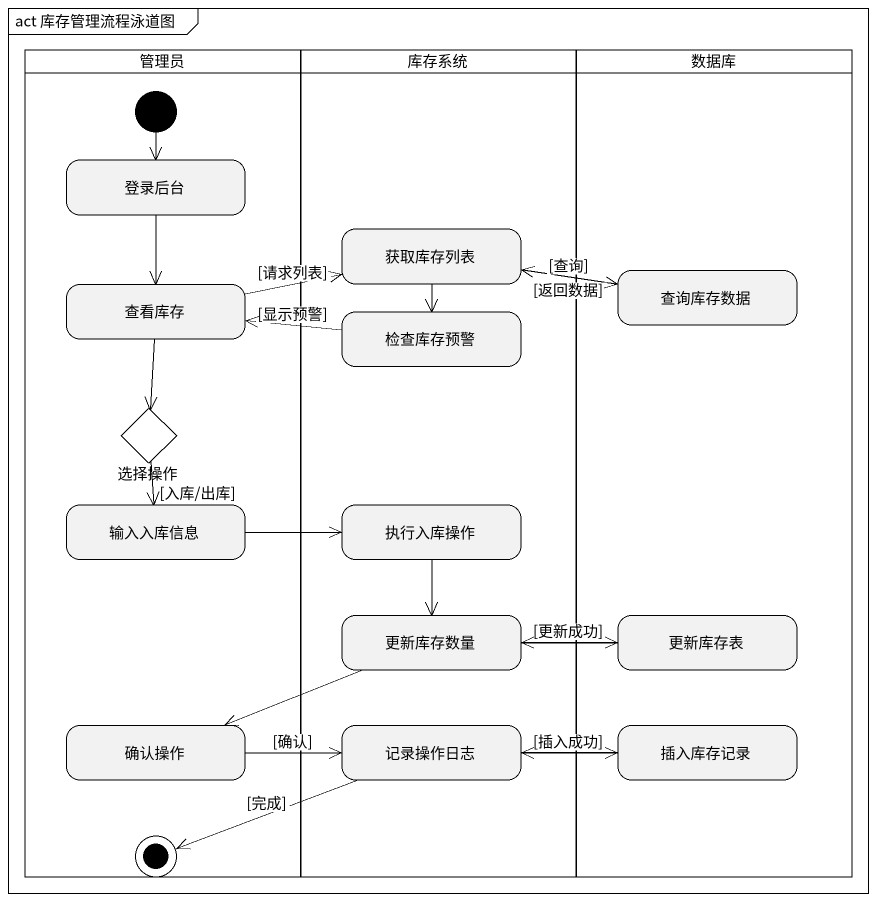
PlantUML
@startuml
mainframe act 库存管理流程泳道图
hide empty description
state 管理员 <<partition>> {
  state 登录后台
  state 查看库存
  state 选择操作 <<choice>>
  state 输入入库信息
  state 确认操作
  state final1 <<end>>
  [*] --> 登录后台
}
state 库存系统 <<partition>> {
  state 获取库存列表
  state 检查库存预警
  state 执行入库操作
  state 更新库存数量
  state 记录操作日志
}
state 数据库 <<partition>> {
  state 查询库存数据
  state 更新库存表
  state 插入库存记录
}
登录后台 --> 查看库存
查看库存 -right-> 获取库存列表 : [请求列表]
查看库存 --> 选择操作
获取库存列表 -right-> 查询库存数据 : [查询]
获取库存列表 --> 检查库存预警
查询库存数据 -left-> 获取库存列表 : [返回数据]
检查库存预警 -left-> 查看库存 : [显示预警]
选择操作 --> 输入入库信息 : [入库/出库]
输入入库信息 -right-> 执行入库操作
执行入库操作 --> 更新库存数量
更新库存数量 -right-> 更新库存表
更新库存数量 -left-> 确认操作
更新库存表 -left-> 更新库存数量 : [更新成功]
确认操作 -right-> 记录操作日志 : [确认]
记录操作日志 -right-> 插入库存记录
记录操作日志 -left-> final1 : [完成]
插入库存记录 -left-> 记录操作日志 : [插入成功]
@enduml
